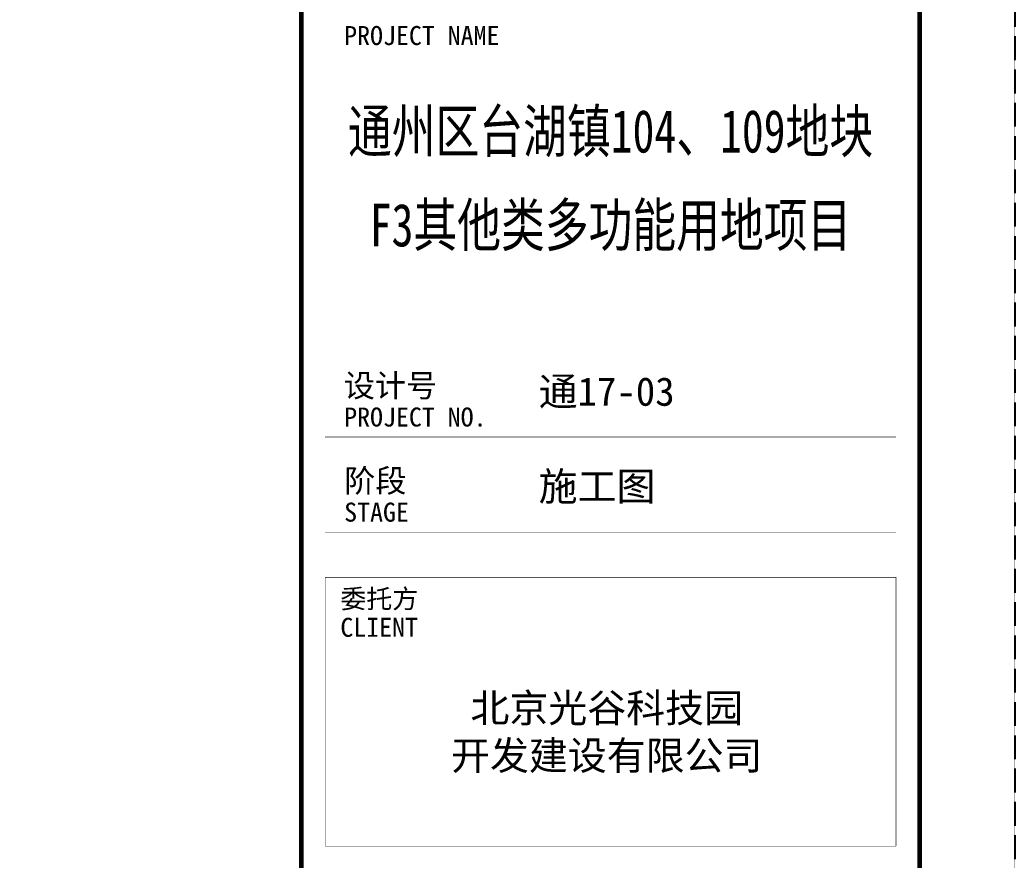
# Model space of a CAD drawing. Extents: x -67167 to 417929, y -86205 to 407116.
# Drawn here: x 40849 to 51310, y 198473 to 207307 of the extents above; entities that cross this region are included whole.
import ezdxf
from ezdxf.enums import TextEntityAlignment as Align

# ---------------------------------------------------------------- set-up
doc = ezdxf.new("R2010")
doc.units = 0
doc.header["$LTSCALE"] = 1000
doc.linetypes.add('DASH', pattern=[0.35, 0.25, -0.1])
doc.layers.add('s-beam', color=4, linetype='DASH')
doc.styles.add('图签信息$0$华文细黑', font='STXIHEI.TTF', dxfattribs={"height": 10})

# ---------------------------------------------------------------- blocks, each defined once
blk = doc.blocks.new('图框-A1')
for points, const_width in [([(0, 0), (841, 0), (841, 594), (0, 594)], 0.05), ([(766, 584), (25, 584), (25, 10), (766, 10)], 0.5)]:
    blk.add_lwpolyline(points, close=True, dxfattribs=dict(const_width=const_width))
blk = doc.blocks.new('图签信息')
at = {"const_width": 0.5}
blk.add_lwpolyline([(-65, 0), (0, 0), (0, 500.5), (-65, 500.5)], close=True, dxfattribs=at)
at = {"const_width": 0.05}
for points in [[(-62.5, 450.87), (-2.5, 450.87)], [(-62.5, 440.87), (-2.5, 440.87)], [(-2.5, 407.85), (-2.5, 436.12), (-62.5, 436.12), (-62.5, 407.85)], [(-62.5, 407.85), (-2.5, 407.85)]]:
    blk.add_lwpolyline(points, dxfattribs=at)
at = {"style": '图签信息$0$华文细黑'}
for s, height, p in [('PROJECT NAME', 2, (-60.5, 494.08)), ('设计号', 2.4, (-60.54, 457.48)), ('PROJECT NO.', 2, (-60.5, 453.97)), ('阶段', 2.4, (-60.5, 447.47)), ('STAGE', 2, (-60.5, 443.97)), ('委托方', 2, (-60.9, 434.86)), ('CLIENT', 2, (-60.9, 431.86))]:
    blk.add_text(s, height=height, dxfattribs=at).set_placement(p, align=Align.TOP_LEFT)
at = {"color": 4, "style": '图签信息$0$华文细黑', "width": 0.75}
for s, p in [('通州区台湖镇104、109地块', (-32.5, 480.78)), ('F3其他类多功能用地项目', (-32.5, 470.91))]:
    blk.add_text(s, height=4.5, dxfattribs=at).set_placement(p, align=Align.CENTER)
at = {"color": 4, "ltscale": 0.001, "char_height": 3, "width": 58.4895, "style": '图签信息$0$华文细黑'}
for s, insert, attachment_point in [('通17-03', (-40.06, 455.51), 4), ('施工图', (-40.06, 445.51), 4), ('北京光谷科技园\\P开发建设有限公司', (-32.9, 419.71), 5)]:
    blk.add_mtext(s, dxfattribs=dict(at, insert=insert, attachment_point=attachment_point))
blk = doc.blocks.new('图签-A1')
at = {"color": 2}
blk.add_blockref('图签信息', (0, 0), dxfattribs=at)

msp = doc.modelspace()

# ---------------------------------------------------------------- linework, layer by layer
at = {"layer": 's-beam'}
msp.add_lwpolyline([(-32792.483, 216234.169), (51307.517, 216234.17), (51307.517, 156834.17), (-32792.483, 156834.169)], close=True, dxfattribs=at)

# ---------------------------------------------------------------- block references
at = {"xscale": 100, "yscale": 100, "zscale": 100, "rotation": 6.766489651874448e-07}
msp.add_blockref('图框-A1', (-32792.483, 156834.169), dxfattribs=at)
at = {"xscale": 100, "yscale": 100, "zscale": 100}
msp.add_blockref('图签-A1', (50307.517, 157834.169), dxfattribs=at)

doc.saveas('drawing.dxf')
